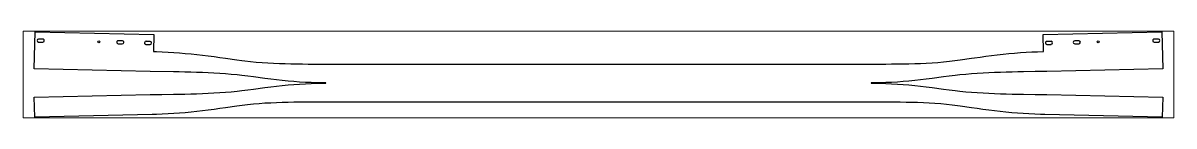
# Paper-space layout 'Layout1' of a CAD drawing. Header units: millimetres. Extents: x 0 to 257, y 88 to 107.
# The model-space entities are those that its viewports show. They can reach past a viewport. Long polylines and large blocks are cut down to what shows.
import ezdxf

# ---------------------------------------------------------------- set-up
doc = ezdxf.new("R2010")
doc.units = ezdxf.units.MM
doc.header["$LTSCALE"] = 25
doc.layers.add('3_Pezzi', color=7, linetype='Continuous')
doc.layers.add('5_Bulloni', color=7, linetype='Continuous')

msp = doc.modelspace()

# ---------------------------------------------------------------- linework, layer by layer
at = {"layer": '3_Pezzi', "color": 3, "linetype": 'Continuous'}
for p, q in [((0, 19.5), (2.8, 149.5)), ((2.8, 149.5), (417.9, 140.5)), ((417.9, 140.5), (416.6, 80.4)), ((3523.8, 140.5), (3938.9, 149.5)), ((3525.1, 80.4), (3523.8, 140.5)), ((3938.9, 149.5), (3941.7, 19.5)), ((416.6, 80.4), (426.7, 80.2)), ((3504.9, 79.9), (3525.1, 80.4)), ((426.7, 80.2), (446.9, 79.5)), ((446.9, 79.5), (467.1, 78.5)), ((467.1, 78.5), (487.2, 77.3)), ((487.2, 77.3), (507.4, 75.9)), ((507.4, 75.9), (527.5, 74.2)), ((527.5, 74.2), (547.7, 72.3)), ((547.7, 72.3), (567.7, 70.1)), ((567.7, 70.1), (587.8, 67.8)), ((587.8, 67.8), (607.9, 65.3)), ((607.9, 65.3), (627.9, 62.6)), ((627.9, 62.6), (647.9, 59.8)), ((647.9, 59.8), (667.9, 56.9)), ((667.9, 56.9), (707.9, 51.1)), ((707.9, 51.1), (725, 48.9)), ((725, 48.9), (735, 47.6)), ((735, 47.6), (755.1, 45.3)), ((755.1, 45.3), (775.2, 43.4)), ((775.2, 43.4), (795.4, 41.8)), ((795.4, 41.8), (815.6, 40.5)), ((815.6, 40.5), (836, 39.5)), ((3115.9, 40), (3136.2, 41.1)), ((3136.2, 41.1), (3156.4, 42.5)), ((3156.4, 42.5), (3176.5, 44.3)), ((3176.5, 44.3), (3196.6, 46.4)), ((3196.6, 46.4), (3233.8, 51.1)), ((3233.8, 51.1), (3273.8, 56.9)), ((3273.8, 56.9), (3283.8, 58.4)), ((3283.8, 58.4), (3303.8, 61.2)), ((3303.8, 61.2), (3323.8, 64)), ((3323.8, 64), (3343.9, 66.6)), ((3343.9, 66.6), (3363.9, 69)), ((3363.9, 69), (3384, 71.2)), ((3384, 71.2), (3404.1, 73.3)), ((3404.1, 73.3), (3424.2, 75.1)), ((3424.2, 75.1), (3444.4, 76.6)), ((3444.4, 76.6), (3464.6, 78)), ((3464.6, 78), (3484.7, 79)), ((3484.7, 79), (3504.9, 79.9)), ((404.9, 10.7), (0, 19.5)), ((485.8, 9.3), (404.9, 10.7)), ((506, 8.9), (485.8, 9.3)), ((526.2, 8.5), (506, 8.9)), ((546.5, 8), (526.2, 8.5)), ((566.7, 7.4), (546.5, 8)), ((587, 6.7), (566.7, 7.4)), ((607.2, 5.8), (587, 6.7)), ((627.6, 4.7), (607.2, 5.8)), ((647.8, 3.5), (627.6, 4.7)), ((668, 2), (647.8, 3.5)), ((688.1, 0.3), (668, 2)), ((708.2, -1.7), (688.1, 0.3)), ((836, 39.5), (856.2, 38.7)), ((856.2, 38.7), (876.4, 38.1)), ((876.4, 38.1), (896.6, 37.6)), ((896.6, 37.6), (916.8, 37.3)), ((916.8, 37.3), (937, 37)), ((937, 37), (957.2, 36.8)), ((957.2, 36.8), (977.4, 36.7)), ((977.4, 36.7), (1017.8, 36.5)), ((1017.8, 36.5), (2923.9, 36.5)), ((2923.9, 36.5), (2944.1, 36.6)), ((2944.1, 36.6), (2954.2, 36.6)), ((2954.2, 36.6), (2974.4, 36.7)), ((2974.4, 36.7), (2994.6, 36.9)), ((2994.6, 36.9), (3014.8, 37.1)), ((3014.8, 37.1), (3035, 37.5)), ((3035, 37.5), (3055.2, 37.9)), ((3055.2, 37.9), (3075.4, 38.4)), ((3075.4, 38.4), (3095.6, 39.1)), ((3095.6, 39.1), (3115.9, 40)), ((3253.6, 0.3), (3233.5, -1.7)), ((3273.7, 2), (3253.6, 0.3)), ((3294, 3.5), (3273.7, 2)), ((3314.1, 4.7), (3294, 3.5)), ((3334.5, 5.8), (3314.1, 4.7)), ((3354.7, 6.7), (3334.5, 5.8)), ((3375, 7.4), (3354.7, 6.7)), ((3395.2, 8), (3375, 7.4)), ((3415.5, 8.5), (3395.2, 8)), ((3435.7, 8.9), (3415.5, 8.5)), ((3455.9, 9.3), (3435.7, 8.9)), ((3496.3, 10), (3455.9, 9.3)), ((3516.6, 10.3), (3496.3, 10)), ((3536.8, 10.7), (3516.6, 10.3)), ((3941.7, 19.5), (3536.8, 10.7)), ((725.4, -3.5), (708.2, -1.7)), ((745.5, -5.9), (725.4, -3.5)), ((765.6, -8.4), (745.5, -5.9)), ((805.8, -14), (765.6, -8.4)), ((826, -16.6), (805.8, -14)), ((846.1, -19.1), (826, -16.6)), ((866.3, -21.3), (846.1, -19.1)), ((846.1, -40.9), (866.3, -38.7)), ((886.4, -23.3), (866.3, -21.3)), ((866.3, -38.7), (886.4, -36.7)), ((906.6, -25), (886.4, -23.3)), ((886.4, -36.7), (906.6, -35)), ((926.8, -26.5), (906.6, -25)), ((906.6, -35), (926.9, -33.5)), ((947, -27.6), (926.8, -26.5)), ((926.9, -33.5), (947.1, -32.4)), ((967.3, -28.5), (947, -27.6)), ((947.1, -32.4), (967.3, -31.5)), ((987.5, -29.1), (967.3, -28.5)), ((967.3, -31.5), (987.5, -30.9)), ((1007.7, -29.4), (987.5, -29.1)), ((987.5, -30.9), (1007.7, -30.6)), ((1017.8, -29.4), (1007.7, -29.4)), ((1007.7, -30.6), (1017.8, -30.6)), ((1017.8, -30.6), (1017.8, -29.4)), ((2934, -29.4), (2923.9, -29.4)), ((2923.9, -29.4), (2923.9, -30.6)), ((2923.9, -30.6), (2934, -30.6)), ((2944.1, -29.3), (2934, -29.4)), ((2934, -30.6), (2954.2, -30.9)), ((2954.2, -29.1), (2944.1, -29.3)), ((2964.3, -28.9), (2954.2, -29.1)), ((2954.2, -30.9), (2974.4, -31.5)), ((2974.4, -28.5), (2964.3, -28.9)), ((2984.5, -28.1), (2974.4, -28.5)), ((2974.4, -31.5), (2994.6, -32.4)), ((2994.6, -27.6), (2984.5, -28.1)), ((3014.8, -26.5), (2994.6, -27.6)), ((2994.6, -32.4), (3014.8, -33.5)), ((3035.1, -25), (3014.8, -26.5)), ((3014.8, -33.5), (3035.1, -35)), ((3055.3, -23.3), (3035.1, -25)), ((3035.1, -35), (3055.3, -36.7)), ((3075.4, -21.3), (3055.3, -23.3)), ((3055.3, -36.7), (3075.4, -38.7)), ((3095.6, -19.1), (3075.4, -21.3)), ((3075.4, -38.7), (3095.6, -40.9)), ((3115.7, -16.6), (3095.6, -19.1)), ((3135.9, -14), (3115.7, -16.6)), ((3176.1, -8.4), (3135.9, -14)), ((3196.2, -5.9), (3176.1, -8.4)), ((3216.3, -3.5), (3196.2, -5.9)), ((3233.5, -1.7), (3216.3, -3.5)), ((0, -79.5), (404.9, -70.7)), ((1.5, -149.5), (0, -79.5)), ((404.9, -70.7), (425.2, -70.4)), ((425.2, -70.4), (445.4, -70)), ((445.4, -70), (485.8, -69.3)), ((485.8, -69.3), (506, -68.9)), ((506, -68.9), (526.2, -68.5)), ((526.2, -68.5), (546.5, -68)), ((546.5, -68), (566.7, -67.4)), ((566.7, -67.4), (587, -66.7)), ((587, -66.7), (607.2, -65.8)), ((607.2, -65.8), (627.6, -64.7)), ((627.6, -64.7), (647.8, -63.5)), ((647.8, -63.5), (668, -62)), ((668, -62), (688.1, -60.3)), ((688.1, -60.3), (708.2, -58.3)), ((708.2, -58.3), (725.4, -56.5)), ((725.4, -56.5), (745.5, -54.1)), ((745.5, -54.1), (765.6, -51.6)), ((765.6, -51.6), (805.8, -46)), ((805.8, -46), (826, -43.4)), ((826, -43.4), (846.1, -40.9)), ((3095.6, -40.9), (3115.7, -43.4)), ((3115.7, -43.4), (3135.9, -46)), ((3135.9, -46), (3176.1, -51.6)), ((3176.1, -51.6), (3196.2, -54.1)), ((3196.2, -54.1), (3216.3, -56.5)), ((3216.3, -56.5), (3233.5, -58.3)), ((3233.5, -58.3), (3253.6, -60.3)), ((3253.6, -60.3), (3273.7, -62)), ((3273.7, -62), (3294, -63.5)), ((3294, -63.5), (3314.1, -64.7)), ((3314.1, -64.7), (3334.5, -65.8)), ((3334.5, -65.8), (3354.7, -66.7)), ((3354.7, -66.7), (3375, -67.4)), ((3375, -67.4), (3395.2, -68)), ((3395.2, -68), (3415.5, -68.5)), ((3415.5, -68.5), (3435.7, -68.9)), ((3435.7, -68.9), (3455.9, -69.3)), ((3455.9, -69.3), (3496.3, -70)), ((3496.3, -70), (3516.6, -70.4)), ((3516.6, -70.4), (3536.8, -70.7)), ((3536.8, -70.7), (3941.7, -79.5)), ((3941.7, -79.5), (3940.2, -149.5)), ((647.9, -119.8), (627.9, -122.6)), ((667.9, -116.9), (647.9, -119.8)), ((707.9, -111.1), (667.9, -116.9)), ((745.1, -106.4), (707.9, -111.1)), ((765.2, -104.3), (745.1, -106.4)), ((785.3, -102.5), (765.2, -104.3)), ((805.5, -101.1), (785.3, -102.5)), ((825.8, -100), (805.5, -101.1)), ((846.1, -99.1), (825.8, -100)), ((866.3, -98.4), (846.1, -99.1)), ((886.5, -97.9), (866.3, -98.4)), ((906.7, -97.5), (886.5, -97.9)), ((926.9, -97.1), (906.7, -97.5)), ((947.1, -96.9), (926.9, -97.1)), ((967.3, -96.7), (947.1, -96.9)), ((987.5, -96.6), (967.3, -96.7)), ((1017.8, -96.5), (987.5, -96.6)), ((2923.9, -96.5), (1017.8, -96.5)), ((2964.3, -96.7), (2923.9, -96.5)), ((2984.5, -96.8), (2964.3, -96.7)), ((3004.7, -97), (2984.5, -96.8)), ((3024.9, -97.3), (3004.7, -97)), ((3045.1, -97.7), (3024.9, -97.3)), ((3065.3, -98.1), (3045.1, -97.7)), ((3085.5, -98.8), (3065.3, -98.1)), ((3105.7, -99.5), (3085.5, -98.8)), ((3126.1, -100.5), (3105.7, -99.5)), ((3146.3, -101.8), (3126.1, -100.5)), ((3166.5, -103.4), (3146.3, -101.8)), ((3186.6, -105.3), (3166.5, -103.4)), ((3206.7, -107.6), (3186.6, -105.3)), ((3233.8, -111.1), (3206.7, -107.6)), ((3273.8, -116.9), (3233.8, -111.1)), ((3293.8, -119.8), (3273.8, -116.9)), ((3313.8, -122.6), (3293.8, -119.8)), ((411.9, -140.6), (1.5, -149.5)), ((426.7, -140.2), (411.9, -140.6)), ((446.9, -139.5), (426.7, -140.2)), ((467.1, -138.5), (446.9, -139.5)), ((487.2, -137.3), (467.1, -138.5)), ((507.4, -135.9), (487.2, -137.3)), ((527.5, -134.2), (507.4, -135.9)), ((547.7, -132.3), (527.5, -134.2)), ((567.7, -130.1), (547.7, -132.3)), ((587.8, -127.8), (567.7, -130.1)), ((607.9, -125.3), (587.8, -127.8)), ((627.9, -122.6), (607.9, -125.3)), ((3333.8, -125.3), (3313.8, -122.6)), ((3353.9, -127.8), (3333.8, -125.3)), ((3374, -130.1), (3353.9, -127.8)), ((3394.1, -132.3), (3374, -130.1)), ((3414.2, -134.2), (3394.1, -132.3)), ((3434.3, -135.9), (3414.2, -134.2)), ((3454.5, -137.3), (3434.3, -135.9)), ((3474.6, -138.5), (3454.5, -137.3)), ((3494.8, -139.5), (3474.6, -138.5)), ((3515, -140.2), (3494.8, -139.5)), ((3529.8, -140.6), (3515, -140.2)), ((3940.2, -149.5), (3529.8, -140.6))]:
    msp.add_line(p, q, dxfattribs=at)
at = {"layer": '5_Bulloni', "color": 4, "linetype": 'Continuous'}
for p, q in [((29.5, 124.1), (15, 124.5)), ((3926.7, 124.5), (3912.2, 124.2)), ((14.8, 114), (29.3, 113.6)), ((293, 107.9), (307.5, 107.6)), ((307.8, 118.1), (293.3, 118.4)), ((390, 105.8), (404.5, 105.5)), ((404.7, 116), (390.2, 116.3)), ((3551.8, 116.3), (3537.3, 116)), ((3537.5, 105.5), (3552, 105.8)), ((3648.7, 118.4), (3634.2, 118.1)), ((3634.5, 107.6), (3649, 107.9)), ((3912.4, 113.7), (3926.9, 114))]:
    msp.add_line(p, q, dxfattribs=at)
at = {"layer": '5_Bulloni', "color": 2, "linetype": 'Continuous'}
for centre in [(225.1, 114.7), (3716.6, 114.6)]:
    msp.add_circle(centre, 3.25, dxfattribs=at)
at = {"layer": '5_Bulloni', "color": 4, "linetype": 'Continuous'}
for centre, start, end in [((14.9, 119.2), 88.7562, 268.7562), ((29.4, 118.9), 268.7562, 88.7562), ((3912.3, 118.9), 91.2391, 271.2391), ((3926.8, 119.2), 271.2391, 91.2391), ((293.2, 113.2), 88.756, 268.7563), ((307.6, 112.8), 268.7559, 88.7563), ((390.1, 111.1), 88.7563, 268.7566), ((404.6, 110.7), 268.7563, 88.7563), ((3537.4, 110.7), 91.2391, 271.2391), ((3551.9, 111.1), 271.2417, 91.2364), ((3634.4, 112.8), 91.2391, 271.2391), ((3648.9, 113.2), 271.2391, 91.2391)]:
    msp.add_arc(centre, 5.25, start, end, dxfattribs=at)

psp = doc.layouts.get("Layout1")

# ---------------------------------------------------------------- viewports
at = {"layer": '0'}
psp.add_viewport(center=(128.5, 97.5), size=(257, 19.49399), view_center_point=(1970.85, 0), view_height=304.96655, dxfattribs=at)

doc.saveas('drawing.dxf')
